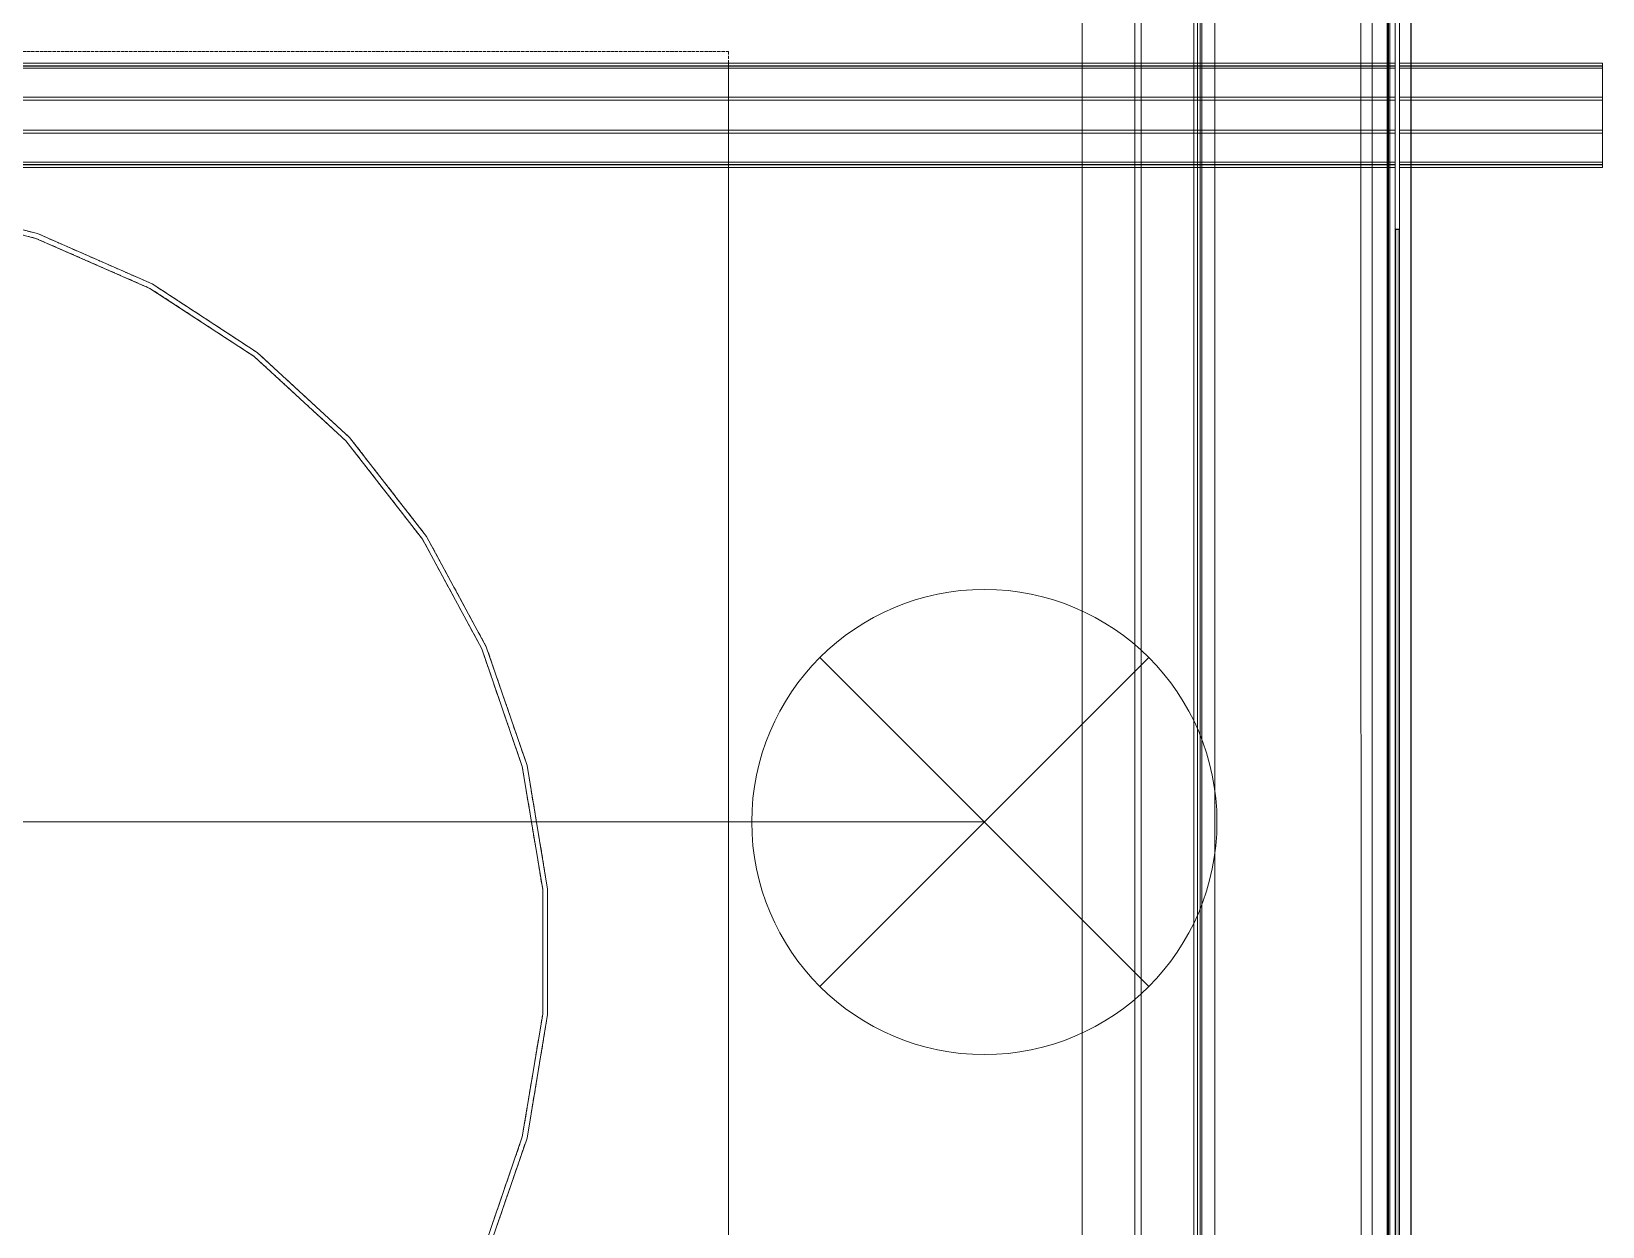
# Model space of a CAD drawing. Header units: centimetres. Extents: x -1906 to 5208, y -261 to 2955.
# Drawn here: x -264.2 to -88.6, y 1750.8 to 1884.4 of the extents above; entities that cross this region are included whole.
import ezdxf

# ---------------------------------------------------------------- set-up
doc = ezdxf.new("R2010")
doc.units = ezdxf.units.CM
for name, pattern in [('_Overhead', [0.47625, 0.3175, -0.15875]), ('_Overhead_2_', [0.47625, 0.3175, -0.15875]), ('Hidden', [0.714375, 0.47625, -0.238125])]:
    doc.linetypes.add(name, pattern=pattern)
for name, color, linetype, lineweight in [('A-DETL-HDLN', 7, 'Hidden', 18), ('A-FLOR', 7, 'Continuous', 18), ('A-WALL', 7, 'Continuous', 18), ('A-WALL-PATT', 7, 'Continuous', 50), ('M-EQPM', 7, 'Continuous', 18), ('M-HVAC-DUCT', 7, 'Continuous', 18), ('S-BEAM', 7, 'Continuous', 18)]:
    doc.layers.add(name, color=color, linetype=linetype, lineweight=lineweight)
doc.layers.add('M-HVAC-DUCT-ANNO', color=7, linetype='Continuous', lineweight=18, true_color=0x007f00)

# ---------------------------------------------------------------- blocks, each defined once
blk = doc.blocks.new('Costanera Perfil Z - Parametrizado - h_22cm-1724225-N01 - Planta trazado tuberias refrig exist_ - detalle 1')
at = {"layer": 'S-BEAM', "color": 254, "true_color": 0xcccccc}
for p, q in [((-5.84, -2766.13), (-5.84, -4401.91)), ((-5.54, -2766.13), (-5.54, -4401.91)), ((-5.5, -4401.91), (-5.5, -2766.13)), ((-5.26, -2766.13), (-5.26, -4401.91)), ((1.67, -2766.13), (1.67, -4401.91)), ((2.01, -2766.13), (2.01, -4401.91)), ((-2.01, -3579.03), (-2.01, -4366.93)), ((-1.67, -3579.03), (-1.67, -4366.93)), ((5.26, -3579.03), (5.26, -4366.93)), ((5.5, -3579.03), (5.5, -4366.93)), ((5.54, -3579.03), (5.54, -4366.93)), ((5.84, -3579.03), (5.84, -4366.93)), ((-2.01, -4366.93), (-2.01, -4379.43)), ((-1.67, -4366.93), (-1.67, -4379.43)), ((5.26, -4366.93), (5.26, -4379.43)), ((5.5, -4366.93), (5.5, -4379.43)), ((5.54, -4366.93), (5.54, -4379.43)), ((5.84, -4366.93), (5.84, -4379.43)), ((-2.01, -4379.43), (-2.01, -4401.91)), ((-1.67, -4379.43), (-1.67, -4401.91)), ((5.26, -4379.43), (5.26, -4401.91)), ((5.5, -4379.43), (5.5, -4401.91)), ((5.54, -4379.43), (5.54, -4401.91)), ((5.84, -4379.43), (5.84, -4401.91)), ((-5.84, -4402.41), (-5.84, -4425.11)), ((-5.54, -4402.41), (-5.54, -4425.11)), ((-5.5, -4425.11), (-5.5, -4402.41)), ((-5.26, -4402.41), (-5.26, -4425.11)), ((-2.01, -4402.41), (-2.01, -4425.11)), ((-1.67, -4402.41), (-1.67, -4425.11)), ((1.67, -4402.41), (1.67, -4425.11)), ((2.01, -4402.41), (2.01, -4425.11)), ((5.26, -4402.41), (5.26, -4425.11)), ((5.5, -4402.41), (5.5, -4425.11)), ((5.54, -4402.41), (5.54, -4425.11)), ((5.84, -4402.41), (5.84, -4425.11)), ((-5.5, -4425.11), (-5.84, -4425.11)), ((-5.84, -4425.11), (-5.54, -4425.11)), ((-5.5, -4425.11), (-5.26, -4425.11)), ((2.01, -4425.11), (-5.5, -4425.11)), ((-5.26, -4425.11), (1.67, -4425.11)), ((1.67, -4425.11), (-2.01, -4425.11)), ((-2.01, -4425.11), (-1.67, -4425.11)), ((-1.67, -4425.11), (1.67, -4425.11)), ((1.67, -4425.11), (-1.67, -4425.11)), ((-1.67, -4425.11), (1.67, -4425.11)), ((1.67, -4425.11), (2.01, -4425.11)), ((2.01, -4425.11), (1.67, -4425.11)), ((1.67, -4425.11), (2.01, -4425.11)), ((2.01, -4425.11), (5.5, -4425.11)), ((5.26, -4425.11), (2.01, -4425.11)), ((5.54, -4425.11), (5.26, -4425.11)), ((5.54, -4425.11), (5.84, -4425.11)), ((5.84, -4425.11), (5.54, -4425.11))]:
    blk.add_line(p, q, dxfattribs=at)
blk = doc.blocks.new('Costanera Perfil Z - Parametrizado - h_22cm-1724570-N01 - Planta trazado tuberias refrig exist_ - detalle 1')
at = {"layer": 'S-BEAM', "color": 254, "true_color": 0xcccccc}
for p, q in [((-10.75, 786.92), (-10.75, 649.28)), ((-10.75, 786.92), (-10.75, 649.28)), ((-10.45, 786.92), (-10.45, 649.28)), ((-10.45, 786.92), (-10.45, 649.28)), ((-8.8, 786.92), (-8.8, 649.28)), ((-8.8, 786.92), (-8.8, 649.28)), ((8.8, 786.92), (8.8, 649.28)), ((8.8, 786.92), (8.8, 649.28)), ((10.45, 786.92), (10.45, 649.28)), ((10.45, 786.92), (10.45, 649.28)), ((10.75, 649.28), (10.75, 786.92)), ((10.75, 786.92), (10.75, 649.28)), ((-10.75, 649.28), (-10.75, 645.46)), ((-10.75, 649.28), (-10.75, 645.46)), ((-10.45, 649.28), (-10.45, 645.46)), ((-10.45, 649.28), (-10.45, 645.46)), ((-8.8, 649.28), (-8.8, 645.46)), ((-8.8, 649.28), (-8.8, 645.46)), ((8.8, 649.28), (8.8, 645.46)), ((8.8, 649.28), (8.8, 645.46)), ((10.45, 649.28), (10.45, 645.46)), ((10.45, 649.28), (10.45, 645.46)), ((10.75, 645.46), (10.75, 649.28)), ((10.75, 649.28), (10.75, 645.46)), ((-10.75, 645.46), (-10.75, 645.11)), ((-10.75, 645.46), (-10.75, 645.11)), ((-10.75, 645.11), (-10.75, 641.78)), ((-10.75, 645.11), (-10.75, 641.78)), ((-10.45, 645.46), (-10.45, 645.11)), ((-10.45, 645.46), (-10.45, 645.11)), ((-10.45, 645.11), (-10.45, 641.78)), ((-10.45, 645.11), (-10.45, 641.78)), ((-8.8, 645.46), (-8.8, 645.11)), ((-8.8, 645.46), (-8.8, 645.11)), ((-8.8, 645.11), (-8.8, 641.78)), ((-8.8, 645.11), (-8.8, 641.78)), ((8.8, 645.46), (8.8, 645.11)), ((8.8, 645.46), (8.8, 645.11)), ((8.8, 645.11), (8.8, 641.78)), ((8.8, 645.11), (8.8, 641.78)), ((10.45, 645.46), (10.45, 645.11)), ((10.45, 645.46), (10.45, 645.11)), ((10.45, 645.11), (10.45, 641.78)), ((10.45, 645.11), (10.45, 641.78)), ((10.75, 645.11), (10.75, 645.46)), ((10.75, 645.46), (10.75, 645.11)), ((10.75, 641.78), (10.75, 645.11)), ((10.75, 645.11), (10.75, 641.78)), ((-10.75, 641.78), (-10.75, 641.43)), ((-10.75, 641.78), (-10.75, 641.43)), ((-10.75, 641.43), (-10.75, 637.6)), ((-10.75, 641.43), (-10.75, 637.6)), ((-10.45, 641.78), (-10.45, 641.43)), ((-10.45, 641.78), (-10.45, 641.43)), ((-10.45, 641.43), (-10.45, 637.6)), ((-10.45, 641.43), (-10.45, 637.6)), ((-8.8, 641.78), (-8.8, 641.43)), ((-8.8, 641.78), (-8.8, 641.43)), ((-8.8, 641.43), (-8.8, 637.6)), ((-8.8, 641.43), (-8.8, 637.6)), ((8.8, 641.78), (8.8, 641.43)), ((8.8, 641.78), (8.8, 641.43)), ((8.8, 641.43), (8.8, 637.6)), ((8.8, 641.43), (8.8, 637.6)), ((10.45, 641.78), (10.45, 641.43)), ((10.45, 641.78), (10.45, 641.43)), ((10.45, 641.43), (10.45, 637.6)), ((10.45, 641.43), (10.45, 637.6)), ((10.75, 641.43), (10.75, 641.78)), ((10.75, 641.78), (10.75, 641.43)), ((10.75, 637.6), (10.75, 641.43)), ((10.75, 641.43), (10.75, 637.6)), ((-10.75, 637.6), (-10.75, 499.37)), ((-10.75, 637.6), (-10.75, 499.37)), ((-10.45, 637.6), (-10.45, 499.37)), ((-10.45, 637.6), (-10.45, 499.37)), ((-8.8, 637.6), (-8.8, 499.37)), ((-8.8, 637.6), (-8.8, 499.37)), ((8.8, 637.6), (8.8, 499.37)), ((8.8, 637.6), (8.8, 499.37)), ((10.45, 637.6), (10.45, 499.37)), ((10.45, 637.6), (10.45, 499.37)), ((10.75, 499.37), (10.75, 637.6)), ((10.75, 637.6), (10.75, 499.37))]:
    blk.add_line(p, q, dxfattribs=at)
blk = doc.blocks.new('Costanera Perfil Z - Parametrizado - h_22cm-V9-N01 - Planta trazado tuberias refrig exist_ - detalle 1')
at = {"layer": 'S-BEAM', "color": 254, "true_color": 0xcccccc}
for p, q in [((-10.75, 786.92), (-10.75, 649.28)), ((-10.75, 786.92), (-10.75, 649.28)), ((-10.45, 786.92), (-10.45, 649.28)), ((-10.45, 786.92), (-10.45, 649.28)), ((-8.8, 786.92), (-8.8, 649.28)), ((-8.8, 786.92), (-8.8, 649.28)), ((8.8, 786.92), (8.8, 649.28)), ((8.8, 786.92), (8.8, 649.28)), ((10.45, 786.92), (10.45, 649.28)), ((10.45, 786.92), (10.45, 649.28)), ((10.75, 649.28), (10.75, 786.92)), ((10.75, 786.92), (10.75, 649.28)), ((-10.75, 649.28), (-10.75, 645.46)), ((-10.75, 649.28), (-10.75, 645.46)), ((-10.45, 649.28), (-10.45, 645.46)), ((-10.45, 649.28), (-10.45, 645.46)), ((-8.8, 649.28), (-8.8, 645.46)), ((-8.8, 649.28), (-8.8, 645.46)), ((8.8, 649.28), (8.8, 645.46)), ((8.8, 649.28), (8.8, 645.46)), ((10.45, 649.28), (10.45, 645.46)), ((10.45, 649.28), (10.45, 645.46)), ((10.75, 645.46), (10.75, 649.28)), ((10.75, 649.28), (10.75, 645.46)), ((-10.75, 645.46), (-10.75, 645.11)), ((-10.75, 645.46), (-10.75, 645.11)), ((-10.75, 645.11), (-10.75, 641.78)), ((-10.75, 645.11), (-10.75, 641.78)), ((-10.45, 645.46), (-10.45, 645.11)), ((-10.45, 645.46), (-10.45, 645.11)), ((-10.45, 645.11), (-10.45, 641.78)), ((-10.45, 645.11), (-10.45, 641.78)), ((-8.8, 645.46), (-8.8, 645.11)), ((-8.8, 645.46), (-8.8, 645.11)), ((-8.8, 645.11), (-8.8, 641.78)), ((-8.8, 645.11), (-8.8, 641.78)), ((8.8, 645.46), (8.8, 645.11)), ((8.8, 645.46), (8.8, 645.11)), ((8.8, 645.11), (8.8, 641.78)), ((8.8, 645.11), (8.8, 641.78)), ((10.45, 645.46), (10.45, 645.11)), ((10.45, 645.46), (10.45, 645.11)), ((10.45, 645.11), (10.45, 641.78)), ((10.45, 645.11), (10.45, 641.78)), ((10.75, 645.11), (10.75, 645.46)), ((10.75, 645.46), (10.75, 645.11)), ((10.75, 641.78), (10.75, 645.11)), ((10.75, 645.11), (10.75, 641.78)), ((-10.75, 641.78), (-10.75, 641.43)), ((-10.75, 641.78), (-10.75, 641.43)), ((-10.75, 641.43), (-10.75, 637.6)), ((-10.75, 641.43), (-10.75, 637.6)), ((-10.45, 641.78), (-10.45, 641.43)), ((-10.45, 641.78), (-10.45, 641.43)), ((-10.45, 641.43), (-10.45, 637.6)), ((-10.45, 641.43), (-10.45, 637.6)), ((-8.8, 641.78), (-8.8, 641.43)), ((-8.8, 641.78), (-8.8, 641.43)), ((-8.8, 641.43), (-8.8, 637.6)), ((-8.8, 641.43), (-8.8, 637.6)), ((8.8, 641.78), (8.8, 641.43)), ((8.8, 641.78), (8.8, 641.43)), ((8.8, 641.43), (8.8, 637.6)), ((8.8, 641.43), (8.8, 637.6)), ((10.45, 641.78), (10.45, 641.43)), ((10.45, 641.78), (10.45, 641.43)), ((10.45, 641.43), (10.45, 637.6)), ((10.45, 641.43), (10.45, 637.6)), ((10.75, 641.43), (10.75, 641.78)), ((10.75, 641.78), (10.75, 641.43)), ((10.75, 637.6), (10.75, 641.43)), ((10.75, 641.43), (10.75, 637.6)), ((-10.75, 637.6), (-10.75, 499.37)), ((-10.75, 637.6), (-10.75, 499.37)), ((-10.45, 637.6), (-10.45, 499.37)), ((-10.45, 637.6), (-10.45, 499.37)), ((-8.8, 637.6), (-8.8, 499.37)), ((-8.8, 637.6), (-8.8, 499.37)), ((8.8, 637.6), (8.8, 499.37)), ((8.8, 637.6), (8.8, 499.37)), ((10.45, 637.6), (10.45, 499.37)), ((10.45, 637.6), (10.45, 499.37)), ((10.75, 499.37), (10.75, 637.6)), ((10.75, 637.6), (10.75, 499.37))]:
    blk.add_line(p, q, dxfattribs=at)
blk = doc.blocks.new('Costanera Perfil Z - Parametrizado - h_22cm-V10-N01 - Planta trazado tuberias refrig exist_ - detalle 1')
at = {"layer": 'S-BEAM', "color": 254, "true_color": 0xcccccc}
for p, q in [((-10.75, 786.92), (-10.75, 649.28)), ((-10.75, 786.92), (-10.75, 649.28)), ((-10.45, 786.92), (-10.45, 649.28)), ((-10.45, 786.92), (-10.45, 649.28)), ((-8.8, 786.92), (-8.8, 649.28)), ((-8.8, 786.92), (-8.8, 649.28)), ((8.8, 786.92), (8.8, 649.28)), ((8.8, 786.92), (8.8, 649.28)), ((10.45, 786.92), (10.45, 649.28)), ((10.45, 786.92), (10.45, 649.28)), ((10.75, 649.28), (10.75, 786.92)), ((10.75, 786.92), (10.75, 649.28)), ((-10.75, 649.28), (-10.75, 645.46)), ((-10.75, 649.28), (-10.75, 645.46)), ((-10.45, 649.28), (-10.45, 645.46)), ((-10.45, 649.28), (-10.45, 645.46)), ((-8.8, 649.28), (-8.8, 645.46)), ((-8.8, 649.28), (-8.8, 645.46)), ((8.8, 649.28), (8.8, 645.46)), ((8.8, 649.28), (8.8, 645.46)), ((10.45, 649.28), (10.45, 645.46)), ((10.45, 649.28), (10.45, 645.46)), ((10.75, 645.46), (10.75, 649.28)), ((10.75, 649.28), (10.75, 645.46)), ((-10.75, 645.46), (-10.75, 645.11)), ((-10.75, 645.46), (-10.75, 645.11)), ((-10.75, 645.11), (-10.75, 641.78)), ((-10.75, 645.11), (-10.75, 641.78)), ((-10.45, 645.46), (-10.45, 645.11)), ((-10.45, 645.46), (-10.45, 645.11)), ((-10.45, 645.11), (-10.45, 641.78)), ((-10.45, 645.11), (-10.45, 641.78)), ((-8.8, 645.46), (-8.8, 645.11)), ((-8.8, 645.46), (-8.8, 645.11)), ((-8.8, 645.11), (-8.8, 641.78)), ((-8.8, 645.11), (-8.8, 641.78)), ((8.8, 645.46), (8.8, 645.11)), ((8.8, 645.46), (8.8, 645.11)), ((8.8, 645.11), (8.8, 641.78)), ((8.8, 645.11), (8.8, 641.78)), ((10.45, 645.46), (10.45, 645.11)), ((10.45, 645.46), (10.45, 645.11)), ((10.45, 645.11), (10.45, 641.78)), ((10.45, 645.11), (10.45, 641.78)), ((10.75, 645.11), (10.75, 645.46)), ((10.75, 645.46), (10.75, 645.11)), ((10.75, 641.78), (10.75, 645.11)), ((10.75, 645.11), (10.75, 641.78)), ((-10.75, 641.78), (-10.75, 641.43)), ((-10.75, 641.78), (-10.75, 641.43)), ((-10.75, 641.43), (-10.75, 637.6)), ((-10.75, 641.43), (-10.75, 637.6)), ((-10.45, 641.78), (-10.45, 641.43)), ((-10.45, 641.78), (-10.45, 641.43)), ((-10.45, 641.43), (-10.45, 637.6)), ((-10.45, 641.43), (-10.45, 637.6)), ((-8.8, 641.78), (-8.8, 641.43)), ((-8.8, 641.78), (-8.8, 641.43)), ((-8.8, 641.43), (-8.8, 637.6)), ((-8.8, 641.43), (-8.8, 637.6)), ((8.8, 641.78), (8.8, 641.43)), ((8.8, 641.78), (8.8, 641.43)), ((8.8, 641.43), (8.8, 637.6)), ((8.8, 641.43), (8.8, 637.6)), ((10.45, 641.78), (10.45, 641.43)), ((10.45, 641.78), (10.45, 641.43)), ((10.45, 641.43), (10.45, 637.6)), ((10.45, 641.43), (10.45, 637.6)), ((10.75, 641.43), (10.75, 641.78)), ((10.75, 641.78), (10.75, 641.43)), ((10.75, 637.6), (10.75, 641.43)), ((10.75, 641.43), (10.75, 637.6)), ((-10.75, 637.6), (-10.75, 499.37)), ((-10.75, 637.6), (-10.75, 499.37)), ((-10.45, 637.6), (-10.45, 499.37)), ((-10.45, 637.6), (-10.45, 499.37)), ((-8.8, 637.6), (-8.8, 499.37)), ((-8.8, 637.6), (-8.8, 499.37)), ((8.8, 637.6), (8.8, 499.37)), ((8.8, 637.6), (8.8, 499.37)), ((10.45, 637.6), (10.45, 499.37)), ((10.45, 637.6), (10.45, 499.37)), ((10.75, 499.37), (10.75, 637.6)), ((10.75, 637.6), (10.75, 499.37))]:
    blk.add_line(p, q, dxfattribs=at)
blk = doc.blocks.new('Costanera Perfil Z - Parametrizado - h_22cm-V11-N01 - Planta trazado tuberias refrig exist_ - detalle 1')
at = {"layer": 'S-BEAM', "color": 254, "true_color": 0xcccccc}
for p, q in [((-10.75, 786.92), (-10.75, 649.28)), ((-10.75, 786.92), (-10.75, 649.28)), ((-10.45, 786.92), (-10.45, 649.28)), ((-10.45, 786.92), (-10.45, 649.28)), ((-8.8, 786.92), (-8.8, 649.28)), ((-8.8, 786.92), (-8.8, 649.28)), ((8.8, 786.92), (8.8, 649.28)), ((8.8, 786.92), (8.8, 649.28)), ((10.45, 786.92), (10.45, 649.28)), ((10.45, 786.92), (10.45, 649.28)), ((10.75, 649.28), (10.75, 786.92)), ((10.75, 786.92), (10.75, 649.28)), ((-10.75, 649.28), (-10.75, 645.46)), ((-10.75, 649.28), (-10.75, 645.46)), ((-10.45, 649.28), (-10.45, 645.46)), ((-10.45, 649.28), (-10.45, 645.46)), ((-8.8, 649.28), (-8.8, 645.46)), ((-8.8, 649.28), (-8.8, 645.46)), ((8.8, 649.28), (8.8, 645.46)), ((8.8, 649.28), (8.8, 645.46)), ((10.45, 649.28), (10.45, 645.46)), ((10.45, 649.28), (10.45, 645.46)), ((10.75, 645.46), (10.75, 649.28)), ((10.75, 649.28), (10.75, 645.46)), ((-10.75, 645.46), (-10.75, 645.11)), ((-10.75, 645.46), (-10.75, 645.11)), ((-10.75, 645.11), (-10.75, 641.78)), ((-10.75, 645.11), (-10.75, 641.78)), ((-10.45, 645.46), (-10.45, 645.11)), ((-10.45, 645.46), (-10.45, 645.11)), ((-10.45, 645.11), (-10.45, 641.78)), ((-10.45, 645.11), (-10.45, 641.78)), ((-8.8, 645.46), (-8.8, 645.11)), ((-8.8, 645.46), (-8.8, 645.11)), ((-8.8, 645.11), (-8.8, 641.78)), ((-8.8, 645.11), (-8.8, 641.78)), ((8.8, 645.46), (8.8, 645.11)), ((8.8, 645.46), (8.8, 645.11)), ((8.8, 645.11), (8.8, 641.78)), ((8.8, 645.11), (8.8, 641.78)), ((10.45, 645.46), (10.45, 645.11)), ((10.45, 645.46), (10.45, 645.11)), ((10.45, 645.11), (10.45, 641.78)), ((10.45, 645.11), (10.45, 641.78)), ((10.75, 645.11), (10.75, 645.46)), ((10.75, 645.46), (10.75, 645.11)), ((10.75, 641.78), (10.75, 645.11)), ((10.75, 645.11), (10.75, 641.78)), ((-10.75, 641.78), (-10.75, 641.43)), ((-10.75, 641.78), (-10.75, 641.43)), ((-10.75, 641.43), (-10.75, 637.6)), ((-10.75, 641.43), (-10.75, 637.6)), ((-10.45, 641.78), (-10.45, 641.43)), ((-10.45, 641.78), (-10.45, 641.43)), ((-10.45, 641.43), (-10.45, 637.6)), ((-10.45, 641.43), (-10.45, 637.6)), ((-8.8, 641.78), (-8.8, 641.43)), ((-8.8, 641.78), (-8.8, 641.43)), ((-8.8, 641.43), (-8.8, 637.6)), ((-8.8, 641.43), (-8.8, 637.6)), ((8.8, 641.78), (8.8, 641.43)), ((8.8, 641.78), (8.8, 641.43)), ((8.8, 641.43), (8.8, 637.6)), ((8.8, 641.43), (8.8, 637.6)), ((10.45, 641.78), (10.45, 641.43)), ((10.45, 641.78), (10.45, 641.43)), ((10.45, 641.43), (10.45, 637.6)), ((10.45, 641.43), (10.45, 637.6)), ((10.75, 641.43), (10.75, 641.78)), ((10.75, 641.78), (10.75, 641.43)), ((10.75, 637.6), (10.75, 641.43)), ((10.75, 641.43), (10.75, 637.6)), ((-10.75, 637.6), (-10.75, 499.37)), ((-10.75, 637.6), (-10.75, 499.37)), ((-10.45, 637.6), (-10.45, 499.37)), ((-10.45, 637.6), (-10.45, 499.37)), ((-8.8, 637.6), (-8.8, 499.37)), ((-8.8, 637.6), (-8.8, 499.37)), ((8.8, 637.6), (8.8, 499.37)), ((8.8, 637.6), (8.8, 499.37)), ((10.45, 637.6), (10.45, 499.37)), ((10.45, 637.6), (10.45, 499.37)), ((10.75, 499.37), (10.75, 637.6)), ((10.75, 637.6), (10.75, 499.37))]:
    blk.add_line(p, q, dxfattribs=at)
blk = doc.blocks.new('Costanera Perfil Z - Parametrizado - h_22cm-V12-N01 - Planta trazado tuberias refrig exist_ - detalle 1')
at = {"layer": 'S-BEAM', "color": 254, "true_color": 0xcccccc}
for p, q in [((-10.75, 786.92), (-10.75, 649.28)), ((-10.75, 786.92), (-10.75, 649.28)), ((-10.45, 786.92), (-10.45, 649.28)), ((-10.45, 786.92), (-10.45, 649.28)), ((-8.8, 786.92), (-8.8, 649.28)), ((-8.8, 786.92), (-8.8, 649.28)), ((8.8, 786.92), (8.8, 649.28)), ((8.8, 786.92), (8.8, 649.28)), ((10.45, 786.92), (10.45, 649.28)), ((10.45, 786.92), (10.45, 649.28)), ((10.75, 649.28), (10.75, 786.92)), ((10.75, 786.92), (10.75, 649.28)), ((-10.75, 649.28), (-10.75, 645.46)), ((-10.75, 649.28), (-10.75, 645.46)), ((-10.45, 649.28), (-10.45, 645.46)), ((-10.45, 649.28), (-10.45, 645.46)), ((-8.8, 649.28), (-8.8, 645.46)), ((-8.8, 649.28), (-8.8, 645.46)), ((8.8, 649.28), (8.8, 645.46)), ((8.8, 649.28), (8.8, 645.46)), ((10.45, 649.28), (10.45, 645.46)), ((10.45, 649.28), (10.45, 645.46)), ((10.75, 645.46), (10.75, 649.28)), ((10.75, 649.28), (10.75, 645.46)), ((-10.75, 645.46), (-10.75, 645.11)), ((-10.75, 645.46), (-10.75, 645.11)), ((-10.75, 645.11), (-10.75, 641.78)), ((-10.75, 645.11), (-10.75, 641.78)), ((-10.45, 645.46), (-10.45, 645.11)), ((-10.45, 645.46), (-10.45, 645.11)), ((-10.45, 645.11), (-10.45, 641.78)), ((-10.45, 645.11), (-10.45, 641.78)), ((-8.8, 645.46), (-8.8, 645.11)), ((-8.8, 645.46), (-8.8, 645.11)), ((-8.8, 645.11), (-8.8, 641.78)), ((-8.8, 645.11), (-8.8, 641.78)), ((8.8, 645.46), (8.8, 645.11)), ((8.8, 645.46), (8.8, 645.11)), ((8.8, 645.11), (8.8, 641.78)), ((8.8, 645.11), (8.8, 641.78)), ((10.45, 645.46), (10.45, 645.11)), ((10.45, 645.46), (10.45, 645.11)), ((10.45, 645.11), (10.45, 641.78)), ((10.45, 645.11), (10.45, 641.78)), ((10.75, 645.11), (10.75, 645.46)), ((10.75, 645.46), (10.75, 645.11)), ((10.75, 641.78), (10.75, 645.11)), ((10.75, 645.11), (10.75, 641.78)), ((-10.75, 641.78), (-10.75, 641.43)), ((-10.75, 641.78), (-10.75, 641.43)), ((-10.75, 641.43), (-10.75, 637.6)), ((-10.75, 641.43), (-10.75, 637.6)), ((-10.45, 641.78), (-10.45, 641.43)), ((-10.45, 641.78), (-10.45, 641.43)), ((-10.45, 641.43), (-10.45, 637.6)), ((-10.45, 641.43), (-10.45, 637.6)), ((-8.8, 641.78), (-8.8, 641.43)), ((-8.8, 641.78), (-8.8, 641.43)), ((-8.8, 641.43), (-8.8, 637.6)), ((-8.8, 641.43), (-8.8, 637.6)), ((8.8, 641.78), (8.8, 641.43)), ((8.8, 641.78), (8.8, 641.43)), ((8.8, 641.43), (8.8, 637.6)), ((8.8, 641.43), (8.8, 637.6)), ((10.45, 641.78), (10.45, 641.43)), ((10.45, 641.78), (10.45, 641.43)), ((10.45, 641.43), (10.45, 637.6)), ((10.45, 641.43), (10.45, 637.6)), ((10.75, 641.43), (10.75, 641.78)), ((10.75, 641.78), (10.75, 641.43)), ((10.75, 637.6), (10.75, 641.43)), ((10.75, 641.43), (10.75, 637.6)), ((-10.75, 637.6), (-10.75, 499.37)), ((-10.75, 637.6), (-10.75, 499.37)), ((-10.45, 637.6), (-10.45, 499.37)), ((-10.45, 637.6), (-10.45, 499.37)), ((-8.8, 637.6), (-8.8, 499.37)), ((-8.8, 637.6), (-8.8, 499.37)), ((8.8, 637.6), (8.8, 499.37)), ((8.8, 637.6), (8.8, 499.37)), ((10.45, 637.6), (10.45, 499.37)), ((10.45, 637.6), (10.45, 499.37)), ((10.75, 499.37), (10.75, 637.6)), ((10.75, 637.6), (10.75, 499.37))]:
    blk.add_line(p, q, dxfattribs=at)
blk = doc.blocks.new('Costanera Perfil Z - Parametrizado - h_22cm-V13-N01 - Planta trazado tuberias refrig exist_ - detalle 1')
at = {"layer": 'S-BEAM', "color": 254, "true_color": 0xcccccc}
for p, q in [((-10.75, 786.92), (-10.75, 649.28)), ((-10.75, 786.92), (-10.75, 649.28)), ((-10.45, 786.92), (-10.45, 649.28)), ((-10.45, 786.92), (-10.45, 649.28)), ((-8.8, 786.92), (-8.8, 649.28)), ((-8.8, 786.92), (-8.8, 649.28)), ((8.8, 786.92), (8.8, 649.28)), ((8.8, 786.92), (8.8, 649.28)), ((10.45, 786.92), (10.45, 649.28)), ((10.45, 786.92), (10.45, 649.28)), ((10.75, 649.28), (10.75, 786.92)), ((-10.75, 649.28), (-10.75, 645.46)), ((-10.75, 649.28), (-10.75, 645.46)), ((-10.45, 649.28), (-10.45, 645.46)), ((-10.45, 649.28), (-10.45, 645.46)), ((-8.8, 649.28), (-8.8, 645.46)), ((-8.8, 649.28), (-8.8, 645.46)), ((8.8, 649.28), (8.8, 645.46)), ((8.8, 649.28), (8.8, 645.46)), ((10.45, 649.28), (10.45, 645.46)), ((10.45, 649.28), (10.45, 645.46)), ((10.75, 645.46), (10.75, 649.28)), ((-10.75, 645.46), (-10.75, 645.11)), ((-10.75, 645.46), (-10.75, 645.11)), ((-10.75, 645.11), (-10.75, 641.78)), ((-10.75, 645.11), (-10.75, 641.78)), ((-10.45, 645.46), (-10.45, 645.11)), ((-10.45, 645.46), (-10.45, 645.11)), ((-10.45, 645.11), (-10.45, 641.78)), ((-10.45, 645.11), (-10.45, 641.78)), ((-8.8, 645.46), (-8.8, 645.11)), ((-8.8, 645.46), (-8.8, 645.11)), ((-8.8, 645.11), (-8.8, 641.78)), ((-8.8, 645.11), (-8.8, 641.78)), ((8.8, 645.46), (8.8, 645.11)), ((8.8, 645.46), (8.8, 645.11)), ((8.8, 645.11), (8.8, 641.78)), ((8.8, 645.11), (8.8, 641.78)), ((10.45, 645.46), (10.45, 645.11)), ((10.45, 645.46), (10.45, 645.11)), ((10.45, 645.11), (10.45, 641.78)), ((10.45, 645.11), (10.45, 641.78)), ((10.75, 645.11), (10.75, 645.46)), ((10.75, 641.78), (10.75, 645.11)), ((-10.75, 641.78), (-10.75, 641.43)), ((-10.75, 641.78), (-10.75, 641.43)), ((-10.75, 641.43), (-10.75, 637.6)), ((-10.75, 641.43), (-10.75, 637.6)), ((-10.45, 641.78), (-10.45, 641.43)), ((-10.45, 641.78), (-10.45, 641.43)), ((-10.45, 641.43), (-10.45, 637.6)), ((-10.45, 641.43), (-10.45, 637.6)), ((-8.8, 641.78), (-8.8, 641.43)), ((-8.8, 641.78), (-8.8, 641.43)), ((-8.8, 641.43), (-8.8, 637.6)), ((-8.8, 641.43), (-8.8, 637.6)), ((8.8, 641.78), (8.8, 641.43)), ((8.8, 641.78), (8.8, 641.43)), ((8.8, 641.43), (8.8, 637.6)), ((8.8, 641.43), (8.8, 637.6)), ((10.45, 641.78), (10.45, 641.43)), ((10.45, 641.78), (10.45, 641.43)), ((10.45, 641.43), (10.45, 637.6)), ((10.45, 641.43), (10.45, 637.6)), ((10.75, 641.43), (10.75, 641.78)), ((10.75, 637.6), (10.75, 641.43)), ((-10.75, 637.6), (-10.75, 499.37)), ((-10.75, 637.6), (-10.75, 499.37)), ((-10.45, 637.6), (-10.45, 499.37)), ((-10.45, 637.6), (-10.45, 499.37)), ((-8.8, 637.6), (-8.8, 499.37)), ((-8.8, 637.6), (-8.8, 499.37)), ((8.8, 637.6), (8.8, 499.37)), ((8.8, 637.6), (8.8, 499.37)), ((10.45, 637.6), (10.45, 499.37)), ((10.45, 637.6), (10.45, 499.37)), ((10.75, 499.37), (10.75, 637.6))]:
    blk.add_line(p, q, dxfattribs=at)
blk = doc.blocks.new('PQ_RVR_EST-01_ZZ_ZZ_MO_T_A_rvt-1-N01 - Planta trazado tuberias refrig exist_ - detalle 1')
at = {"layer": 'A-FLOR', "color": 254, "linetype": '_Overhead', "true_color": 0xd4d4d4}
for p, q in [((-115.65, 2018.55), (-115.62, 1880.91)), ((-115.62, 1880.91), (-115.65, 2018.55)), ((-115.62, 1880.91), (-115.62, 1877.08)), ((-115.62, 1877.08), (-115.62, 1880.91)), ((-115.62, 1877.08), (-115.62, 1876.74)), ((-115.62, 1876.74), (-115.62, 1877.08)), ((-115.62, 1876.74), (-115.62, 1873.4)), ((-115.62, 1873.4), (-115.62, 1876.74)), ((-115.62, 1873.4), (-115.62, 1873.06)), ((-115.62, 1873.06), (-115.62, 1873.4)), ((-115.62, 1873.06), (-115.62, 1869.23)), ((-115.62, 1869.23), (-115.62, 1873.06)), ((-115.62, 1869.23), (-115.58, 1731)), ((-115.58, 1731), (-115.62, 1869.23))]:
    blk.add_line(p, q, dxfattribs=at)
at = {"layer": 'S-BEAM', "color": 254, "true_color": 0xcccccc}
for p, q in [((-146.78, 2018.55), (-146.78, 1877.08)), ((-146.78, 2018.55), (-146.78, 1877.08)), ((-146.78, 2018.55), (-146.78, 1880.91)), ((-146.78, 2018.55), (-146.78, 1880.91)), ((-140.89, 2018.55), (-140.89, 1880.91)), ((-140.89, 2018.55), (-140.89, 1877.08)), ((-140.18, 1877.08), (-140.18, 2018.55)), ((-140.18, 2018.55), (-140.18, 1880.91)), ((-134.28, 2018.55), (-134.28, 1877.08)), ((-134.28, 1877.08), (-134.28, 2018.55)), ((-134.28, 2018.55), (-134.28, 1880.91)), ((-134.28, 2018.55), (-134.28, 1880.91)), ((-146.78, 1880.91), (-146.78, 1877.08)), ((-146.78, 1880.91), (-146.78, 1877.08)), ((-140.89, 1880.91), (-140.89, 1877.08)), ((-140.18, 1880.91), (-140.18, 1877.08)), ((-134.28, 1880.91), (-134.28, 1877.08)), ((-134.28, 1880.91), (-134.28, 1877.08)), ((-146.78, 1877.08), (-146.78, 1876.74)), ((-146.78, 1877.08), (-146.78, 1876.74)), ((-146.78, 1877.08), (-146.78, 1876.74)), ((-146.78, 1877.08), (-146.78, 1876.74)), ((-146.78, 1876.74), (-146.78, 1873.5)), ((-146.78, 1876.74), (-146.78, 1873.4)), ((-146.78, 1876.74), (-146.78, 1873.4)), ((-146.78, 1876.74), (-146.78, 1873.4)), ((-140.89, 1877.08), (-140.89, 1876.74)), ((-140.89, 1877.08), (-140.89, 1876.74)), ((-140.89, 1876.74), (-140.89, 1873.4)), ((-140.89, 1876.74), (-140.89, 1873.4)), ((-140.18, 1876.74), (-140.18, 1877.08)), ((-140.18, 1877.08), (-140.18, 1876.74)), ((-140.18, 1873.4), (-140.18, 1876.74)), ((-140.18, 1876.74), (-140.18, 1873.4)), ((-134.28, 1877.08), (-134.28, 1876.74)), ((-134.28, 1876.74), (-134.28, 1877.08)), ((-134.28, 1877.08), (-134.28, 1876.74)), ((-134.28, 1877.08), (-134.28, 1876.74)), ((-134.28, 1876.74), (-134.28, 1873.5)), ((-134.28, 1873.4), (-134.28, 1876.74)), ((-134.28, 1876.74), (-134.28, 1873.4)), ((-134.28, 1876.74), (-134.28, 1873.4)), ((-146.78, 1873.5), (-146.78, 1869.23)), ((-146.78, 1873.4), (-146.78, 1869.23)), ((-146.78, 1873.4), (-146.78, 1873.06)), ((-146.78, 1873.4), (-146.78, 1873.06)), ((-146.78, 1873.06), (-146.78, 1869.23)), ((-146.78, 1873.06), (-146.78, 1869.23)), ((-140.89, 1873.4), (-140.89, 1873.06)), ((-140.89, 1873.4), (-140.89, 1869.23)), ((-140.89, 1873.06), (-140.89, 1869.23)), ((-140.18, 1869.23), (-140.18, 1873.4)), ((-140.18, 1873.4), (-140.18, 1873.06)), ((-140.18, 1873.06), (-140.18, 1869.23)), ((-134.28, 1873.5), (-134.28, 1869.23)), ((-134.28, 1869.23), (-134.28, 1873.4)), ((-134.28, 1873.4), (-134.28, 1873.06)), ((-134.28, 1873.4), (-134.28, 1873.06)), ((-134.28, 1873.06), (-134.28, 1869.23)), ((-134.28, 1873.06), (-134.28, 1869.23)), ((-146.78, 1869.23), (-146.78, 1727.17)), ((-146.78, 1869.23), (-146.78, 1727.17)), ((-146.78, 1869.23), (-146.78, 1731)), ((-146.78, 1869.23), (-146.78, 1731)), ((-140.89, 1869.23), (-140.89, 1731)), ((-140.89, 1869.23), (-140.89, 1727.17)), ((-140.18, 1727.17), (-140.18, 1869.23)), ((-140.18, 1869.23), (-140.18, 1731)), ((-134.28, 1869.23), (-134.28, 1727.17)), ((-134.28, 1727.17), (-134.28, 1869.23)), ((-134.28, 1869.23), (-134.28, 1731)), ((-134.28, 1869.23), (-134.28, 1731))]:
    blk.add_line(p, q, dxfattribs=at)
at = {"layer": 'S-BEAM', "color": 254, "linetype": '_Overhead', "lineweight": 18, "true_color": 0xd4d4d4}
for name in ['Costanera Perfil Z - Parametrizado - h_22cm-1724570-N01 - Planta trazado tuberias refrig exist_ - detalle 1', 'Costanera Perfil Z - Parametrizado - h_22cm-V9-N01 - Planta trazado tuberias refrig exist_ - detalle 1', 'Costanera Perfil Z - Parametrizado - h_22cm-V10-N01 - Planta trazado tuberias refrig exist_ - detalle 1', 'Costanera Perfil Z - Parametrizado - h_22cm-V11-N01 - Planta trazado tuberias refrig exist_ - detalle 1', 'Costanera Perfil Z - Parametrizado - h_22cm-V12-N01 - Planta trazado tuberias refrig exist_ - detalle 1', 'Costanera Perfil Z - Parametrizado - h_22cm-V13-N01 - Planta trazado tuberias refrig exist_ - detalle 1']:
    blk.add_blockref(name, (-123.14, 1231.63), dxfattribs=at)
at = {"layer": 'S-BEAM', "color": 254, "linetype": '_Overhead', "lineweight": 18, "true_color": 0xd4d4d4, "rotation": 89.99999999999964}
blk.add_blockref('Costanera Perfil Z - Parametrizado - h_22cm-1724225-N01 - Planta trazado tuberias refrig exist_ - detalle 1', (-4513.71, 1875.07), dxfattribs=at)
blk = doc.blocks.new('PQ_RVR_ARQ-01_ZZ_ZZ_MO_T_A_rvt-1-N01 - Planta trazado tuberias refrig exist_ - detalle 1')
at = {"layer": 'A-WALL-PATT', "lineweight": 18, "true_color": 0xdddddd}
h = blk.add_hatch(color=254, dxfattribs=at)
h.paths.add_polyline_path([(-111.29, 533.63), (-111.29, 710.26), (-111.79, 710.26), (-111.79, 533.63)])
h.paths.add_polyline_path([(-111.29, 780.26), (-111.29, 1292.02), (-111.79, 1292.02), (-111.79, 780.26)])
h.paths.add_polyline_path([(-111.29, 1362.02), (-111.29, 1862.31), (-111.79, 1862.31), (-111.79, 1362.02)])
at = {"layer": 'A-FLOR', "color": 254, "linetype": '_Overhead_2_', "true_color": 0xd4d4d4}
for p, q in [((-133.39, 2018.55), (-133.39, 1880.91)), ((-133.39, 1880.91), (-133.39, 2018.55)), ((-372.77, 1882.19), (-186.3, 1882.19)), ((-186.3, 1882.19), (-372.77, 1882.19)), ((-186.3, 1882.19), (-186.3, 1880.91)), ((-186.3, 1880.91), (-186.3, 1882.19)), ((-186.3, 1880.91), (-186.3, 1877.08)), ((-186.3, 1877.08), (-186.3, 1880.91)), ((-133.39, 1880.91), (-133.39, 1877.08)), ((-133.39, 1877.08), (-133.39, 1880.91)), ((-186.3, 1877.08), (-186.3, 1876.74)), ((-186.3, 1876.74), (-186.3, 1877.08)), ((-186.3, 1876.74), (-186.3, 1873.4)), ((-186.3, 1873.4), (-186.3, 1876.74)), ((-133.39, 1877.08), (-133.39, 1876.74)), ((-133.39, 1876.74), (-133.39, 1877.08)), ((-133.39, 1876.74), (-133.39, 1873.4)), ((-133.39, 1873.4), (-133.39, 1876.74)), ((-186.3, 1873.4), (-186.3, 1873.06)), ((-186.3, 1873.06), (-186.3, 1873.4)), ((-186.3, 1873.06), (-186.3, 1869.23)), ((-186.3, 1869.23), (-186.3, 1873.06)), ((-133.39, 1873.4), (-133.39, 1873.06)), ((-133.39, 1873.06), (-133.39, 1873.4)), ((-133.39, 1873.06), (-133.39, 1869.23)), ((-133.39, 1869.23), (-133.39, 1873.06)), ((-186.3, 1869.23), (-186.3, 1731)), ((-186.3, 1731), (-186.3, 1869.23)), ((-133.39, 1869.23), (-133.39, 1731)), ((-133.39, 1731), (-133.39, 1869.23))]:
    blk.add_line(p, q, dxfattribs=at)
at = {"layer": 'A-WALL', "color": 253, "true_color": 0xaaaaaa}
for p, q in [((-111.79, 1862.31), (-111.79, 2132.67)), ((-111.29, 2132.67), (-111.29, 1862.31))]:
    blk.add_line(p, q, dxfattribs=at)
at = {"layer": 'A-WALL', "color": 253, "lineweight": 25, "true_color": 0xaaaaaa}
for p, q in [((-112.54, 1880.91), (-112.54, 2018.55)), ((-110.04, 2018.55), (-110.04, 1880.91)), ((-112.54, 1877.08), (-112.54, 1880.91)), ((-110.04, 1880.91), (-110.04, 1877.08)), ((-112.54, 1876.74), (-112.54, 1877.08)), ((-112.54, 1873.4), (-112.54, 1876.74)), ((-110.04, 1877.08), (-110.04, 1876.74)), ((-110.04, 1876.74), (-110.04, 1873.4)), ((-112.54, 1873.06), (-112.54, 1873.4)), ((-112.54, 1869.23), (-112.54, 1873.06)), ((-110.04, 1873.4), (-110.04, 1873.06)), ((-110.04, 1873.06), (-110.04, 1869.23)), ((-112.54, 1731), (-112.54, 1869.23)), ((-110.04, 1869.23), (-110.04, 1731)), ((-111.79, 1862.31), (-111.79, 1727.17)), ((-111.29, 1862.31), (-111.79, 1862.31)), ((-111.29, 1727.17), (-111.29, 1862.31))]:
    blk.add_line(p, q, dxfattribs=at)
blk = doc.blocks.new('M_Round Elbow - 1 D-1377218-N01 - Planta trazado tuberias refrig exist_ - detalle 1')
at = {"layer": 'M-HVAC-DUCT', "color": 5, "true_color": 0x0000ff}
blk.add_line((-157.7, 1796.07), (-209.7, 1796.07), dxfattribs=at)
blk = doc.blocks.new('Estanque 1 - Estanque 1-V63-N01 - Planta trazado tuberias refrig exist_ - detalle 1')
at = {"layer": 'A-DETL-HDLN'}
for p, q in [((27.4, 79.75), (13.9, 83.17)), ((27.4, 79.75), (13.9, 83.17)), ((13.99, 83.72), (27.58, 80.28)), ((13.99, 83.72), (27.58, 80.28)), ((40.15, 74.16), (27.4, 79.75)), ((40.15, 74.16), (27.4, 79.75)), ((27.58, 80.28), (40.41, 74.65)), ((27.58, 80.28), (40.41, 74.65)), ((51.81, 66.54), (40.15, 74.16)), ((51.81, 66.54), (40.15, 74.16)), ((40.41, 74.65), (52.15, 66.98)), ((40.41, 74.65), (52.15, 66.98)), ((52.15, 66.98), (62.46, 57.49)), ((52.15, 66.98), (62.46, 57.49)), ((62.06, 57.11), (51.81, 66.54)), ((62.06, 57.11), (51.81, 66.54)), ((70.61, 46.12), (62.06, 57.11)), ((70.61, 46.12), (62.06, 57.11)), ((62.46, 57.49), (71.07, 46.42)), ((62.46, 57.49), (71.07, 46.42)), ((77.24, 33.87), (70.61, 46.12)), ((77.24, 33.87), (70.61, 46.12)), ((71.07, 46.42), (77.74, 34.1)), ((71.07, 46.42), (77.74, 34.1)), ((81.76, 20.7), (77.24, 33.87)), ((81.76, 20.7), (77.24, 33.87)), ((77.74, 34.1), (82.3, 20.84)), ((77.74, 34.1), (82.3, 20.84)), ((84.05, 6.97), (81.76, 20.7)), ((84.05, 6.97), (81.76, 20.7)), ((82.3, 20.84), (84.6, 7.01)), ((82.3, 20.84), (84.6, 7.01)), ((84.05, -6.96), (84.05, 6.97)), ((84.05, -6.96), (84.05, 6.97)), ((84.6, 7.01), (84.6, -7.01)), ((84.6, 7.01), (84.6, -7.01)), ((81.76, -20.7), (84.05, -6.96)), ((81.76, -20.7), (84.05, -6.96)), ((84.6, -7.01), (82.3, -20.83)), ((84.6, -7.01), (82.3, -20.83)), ((77.24, -33.87), (81.76, -20.7)), ((77.24, -33.87), (81.76, -20.7)), ((82.3, -20.83), (77.74, -34.09)), ((82.3, -20.83), (77.74, -34.09))]:
    blk.add_line(p, q, dxfattribs=at)
at = {"layer": 'M-EQPM'}
for p, q in [((27.4, 79.75), (13.9, 83.17)), ((27.4, 79.75), (13.9, 83.17)), ((13.99, 83.72), (27.58, 80.28)), ((13.99, 83.72), (27.58, 80.28)), ((40.15, 74.16), (27.4, 79.75)), ((40.15, 74.16), (27.4, 79.75)), ((27.58, 80.28), (40.41, 74.65)), ((27.58, 80.28), (40.41, 74.65)), ((51.81, 66.54), (40.15, 74.16)), ((51.81, 66.54), (40.15, 74.16)), ((40.41, 74.65), (52.15, 66.98)), ((40.41, 74.65), (52.15, 66.98)), ((52.15, 66.98), (62.46, 57.49)), ((52.15, 66.98), (62.46, 57.49)), ((62.06, 57.11), (51.81, 66.54)), ((62.06, 57.11), (51.81, 66.54)), ((70.61, 46.12), (62.06, 57.11)), ((70.61, 46.12), (62.06, 57.11)), ((62.46, 57.49), (71.07, 46.42)), ((62.46, 57.49), (71.07, 46.42)), ((77.24, 33.87), (70.61, 46.12)), ((77.24, 33.87), (70.61, 46.12)), ((71.07, 46.42), (77.74, 34.1)), ((71.07, 46.42), (77.74, 34.1)), ((81.76, 20.7), (77.24, 33.87)), ((81.76, 20.7), (77.24, 33.87)), ((77.74, 34.1), (82.3, 20.84)), ((77.74, 34.1), (82.3, 20.84)), ((84.05, 6.97), (81.76, 20.7)), ((84.05, 6.97), (81.76, 20.7)), ((82.3, 20.84), (84.6, 7.01)), ((82.3, 20.84), (84.6, 7.01)), ((84.05, -6.96), (84.05, 6.97)), ((84.05, -6.96), (84.05, 6.97)), ((84.6, 7.01), (84.6, -7.01)), ((84.6, 7.01), (84.6, -7.01)), ((81.76, -20.7), (84.05, -6.96)), ((81.76, -20.7), (84.05, -6.96)), ((84.6, -7.01), (82.3, -20.83)), ((84.6, -7.01), (82.3, -20.83)), ((77.24, -33.87), (81.76, -20.7)), ((77.24, -33.87), (81.76, -20.7)), ((82.3, -20.83), (77.74, -34.09)), ((82.3, -20.83), (77.74, -34.09))]:
    blk.add_line(p, q, dxfattribs=at)

msp = doc.modelspace()

# ---------------------------------------------------------------- linework, layer by layer
at = {"layer": 'M-HVAC-DUCT', "color": 5, "true_color": 0x0000ff}
msp.add_line((-283.2, 1796.07), (-165.2, 1796.07), dxfattribs=at)
at = {"layer": 'M-HVAC-DUCT-ANNO', "color": 5, "true_color": 0x0000ff}
for p, q in [((-176.08, 1814.46), (-139.31, 1777.69)), ((-139.31, 1814.46), (-176.08, 1777.69))]:
    msp.add_line(p, q, dxfattribs=at)
for start, end in [(360, 180), (180, 360)]:
    msp.add_arc((-157.7, 1796.07), 26, start, end, dxfattribs=at)

# ---------------------------------------------------------------- block references
at = {"lineweight": 5}
for name in ['PQ_RVR_ARQ-01_ZZ_ZZ_MO_T_A_rvt-1-N01 - Planta trazado tuberias refrig exist_ - detalle 1', 'PQ_RVR_EST-01_ZZ_ZZ_MO_T_A_rvt-1-N01 - Planta trazado tuberias refrig exist_ - detalle 1']:
    msp.add_blockref(name, (0, 0), dxfattribs=at)
at = {"layer": 'A-DETL-HDLN'}
msp.add_blockref('Estanque 1 - Estanque 1-V63-N01 - Planta trazado tuberias refrig exist_ - detalle 1', (-291.12, 1781.56), dxfattribs=at)
at = {"layer": 'M-HVAC-DUCT', "color": 5, "true_color": 0x0000ff}
msp.add_blockref('M_Round Elbow - 1 D-1377218-N01 - Planta trazado tuberias refrig exist_ - detalle 1', (0, 0), dxfattribs=at)

doc.saveas('drawing.dxf')
